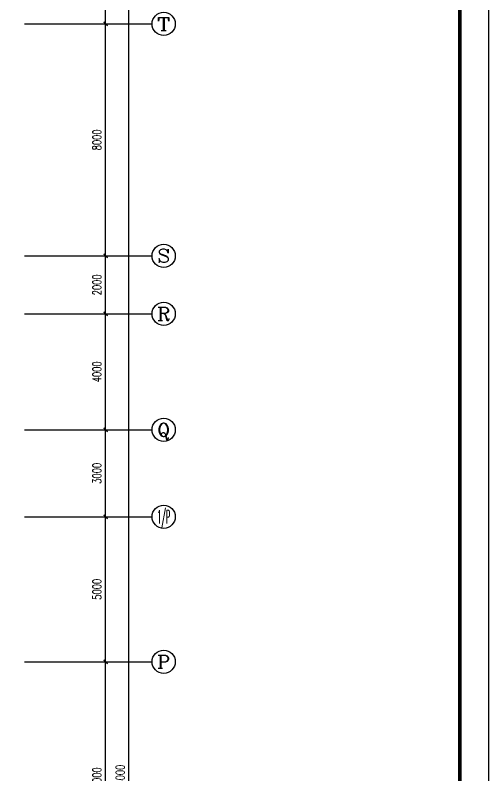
# Model space of a CAD drawing. Extents: x 190999 to 834799, y -200814 to 215286.
# Drawn here: x 818476 to 834799, y 101371 to 127604 of the extents above; entities that cross this region are included whole.
import ezdxf
from ezdxf.enums import TextEntityAlignment as Align

# ---------------------------------------------------------------- set-up
doc = ezdxf.new("R2010")
doc.units = 0
doc.header["$LTSCALE"] = 1000
doc.header["$MEASUREMENT"] = 0
for name, color, linetype in [('AXIS', 3, 'Continuous'), ('AXIS_TEXT', 7, 'Continuous'), ('图框', 189, 'Continuous')]:
    doc.layers.add(name, color=color, linetype=linetype)
doc.styles.add('_TCH_AXIS', font='COMPLEX', dxfattribs={"bigfont": 'GBCBIG'})
doc.styles.add('COMPLEX', font='COMPLEX')
doc.styles.add('DIM_FONT', font='SIMPLEX', dxfattribs={"width": 0.7, "bigfont": 'GBCBIG'})
doc.dimstyles.new('DIMN', dxfattribs={"dimtxt": 300, "dimasz": 100, "dimexe": 250, "dimexo": 300, "dimgap": 150, "dimtad": 1, "dimdec": 0, "dimzin": 0, "dimdsep": 46, "dimtxsty": 'DIM_FONT', "dimblk": 'ARCHTICK', "dimcen": 0.09, "dimclrt": 7, "dimazin": 2, "dimtfac": 1, "dimtdec": 0, "dimtix": 1, "dimtmove": 2, "dimatfit": 3, "dimfxl": 0, "dimtolj": 1, "dimtzin": 0, "dimarcsym": 0})

# ---------------------------------------------------------------- blocks, each defined once
blk = doc.blocks.new('TJAD_TK_A0')
at = {"layer": '图框'}
blk.add_line((2161.999779785468, 399.2972058231658), (972.9997797854694, 399.2972058231658), dxfattribs=at)
at = {"layer": '图框', "const_width": 1.2}
blk.add_lwpolyline([(2151.999779785468, -431.7027941768342), (2151.999779785468, 389.2972058231658), (997.9997797854685, 389.2972058231658), (997.9997797854685, -431.7027941768342)], close=True, dxfattribs=at)
blk = doc.blocks.new('_ArchTick')
at = {"const_width": 0.5}
blk.add_lwpolyline([(-0.7000000000000001, -0.7000000000000001), (0.7000000000000001, 0.7000000000000001)], dxfattribs=at)
blk = doc.blocks.new('*D562')
at = {"layer": 'AXIS', "color": 0, "lineweight": -2}
for p, q in [((820798.5377769042, 105303.6934300212), (821842.9788314621, 105303.6934300212)), ((821592.9788314621, 97303.69648177974), (821592.9788314621, 105303.6934300212)), ((820798.5377769042, 97303.69648177974), (821842.9788314621, 97303.69648177974))]:
    blk.add_line(p, q, dxfattribs=at)
at = {"layer": 'Defpoints', "color": 0}
for p in [(820498.5377769042, 105303.6934300212), (821592.9788314621, 105303.6934300212), (820498.5377769042, 97303.69648177974)]:
    blk.add_point(p, dxfattribs=at)
at = {"layer": 'AXIS', "color": 0, "lineweight": -2, "xscale": 100, "yscale": 100, "zscale": 100}
for p, rotation in [((821592.9788314621, 105303.6934300212), 90), ((821592.9788314621, 97303.69648177974), 270)]:
    blk.add_blockref('_ArchTick', p, dxfattribs=dict(at, rotation=rotation))
at = {"layer": 'AXIS', "color": 7, "insert": (821292.9788314621, 101303.6949559006), "char_height": 300, "attachment_point": 5, "rotation": 90, "style": 'DIM_FONT'}
blk.add_mtext('\\A1;8000', dxfattribs=at)
blk = doc.blocks.new('*D563')
at = {"layer": 'AXIS', "color": 0, "lineweight": -2}
for p, q in [((820798.5377769042, 110303.6964817788), (821842.9788314621, 110303.6964817788)), ((821592.9788314621, 105303.6934300212), (821592.9788314621, 110303.6964817788)), ((820798.5377769042, 105303.6934300212), (821842.9788314621, 105303.6934300212))]:
    blk.add_line(p, q, dxfattribs=at)
at = {"layer": 'Defpoints', "color": 0}
for p in [(820498.5377769042, 110303.6964817788), (821592.9788314621, 110303.6964817788), (820498.5377769042, 105303.6934300212)]:
    blk.add_point(p, dxfattribs=at)
at = {"layer": 'AXIS', "color": 0, "lineweight": -2, "xscale": 100, "yscale": 100, "zscale": 100}
for p, rotation in [((821592.9788314621, 110303.6964817788), 90), ((821592.9788314621, 105303.6934300212), 270)]:
    blk.add_blockref('_ArchTick', p, dxfattribs=dict(at, rotation=rotation))
at = {"layer": 'AXIS', "color": 7, "insert": (821292.9788314621, 107803.6949559002), "char_height": 300, "attachment_point": 5, "rotation": 90, "style": 'DIM_FONT'}
blk.add_mtext('\\A1;5000', dxfattribs=at)
blk = doc.blocks.new('*D564')
at = {"layer": 'AXIS', "color": 0, "lineweight": -2}
for p, q in [((820798.5377769042, 113303.6934300212), (821842.9788314621, 113303.6934300212)), ((821592.9788314621, 110303.6964817788), (821592.9788314621, 113303.6934300212)), ((820798.5377769042, 110303.6964817788), (821842.9788314621, 110303.6964817788))]:
    blk.add_line(p, q, dxfattribs=at)
at = {"layer": 'Defpoints', "color": 0}
for p in [(820498.5377769042, 113303.6934300212), (821592.9788314621, 113303.6934300212), (820498.5377769042, 110303.6964817788)]:
    blk.add_point(p, dxfattribs=at)
at = {"layer": 'AXIS', "color": 0, "lineweight": -2, "xscale": 100, "yscale": 100, "zscale": 100}
for p, rotation in [((821592.9788314621, 113303.6934300212), 90), ((821592.9788314621, 110303.6964817788), 270)]:
    blk.add_blockref('_ArchTick', p, dxfattribs=dict(at, rotation=rotation))
at = {"layer": 'AXIS', "color": 7, "insert": (821292.9788314621, 111803.6949559002), "char_height": 300, "attachment_point": 5, "rotation": 90, "style": 'DIM_FONT'}
blk.add_mtext('\\A1;3000', dxfattribs=at)
blk = doc.blocks.new('*D565')
at = {"layer": 'AXIS', "color": 0, "lineweight": -2}
for p, q in [((820798.5377769042, 117303.6934300213), (821842.9788314621, 117303.6934300213)), ((821592.9788314621, 113303.6934300212), (821592.9788314621, 117303.6934300213)), ((820798.5377769042, 113303.6934300212), (821842.9788314621, 113303.6934300212))]:
    blk.add_line(p, q, dxfattribs=at)
at = {"layer": 'Defpoints', "color": 0}
for p in [(820498.5377769042, 117303.6934300213), (821592.9788314621, 117303.6934300213), (820498.5377769042, 113303.6934300212)]:
    blk.add_point(p, dxfattribs=at)
at = {"layer": 'AXIS', "color": 0, "lineweight": -2, "xscale": 100, "yscale": 100, "zscale": 100}
for p, rotation in [((821592.9788314621, 117303.6934300213), 90), ((821592.9788314621, 113303.6934300212), 270)]:
    blk.add_blockref('_ArchTick', p, dxfattribs=dict(at, rotation=rotation))
at = {"layer": 'AXIS', "color": 7, "insert": (821292.9788314621, 115303.6934300214), "char_height": 300, "attachment_point": 5, "rotation": 90, "style": 'DIM_FONT'}
blk.add_mtext('\\A1;4000', dxfattribs=at)
blk = doc.blocks.new('*D566')
at = {"layer": 'AXIS', "color": 0, "lineweight": -2}
for p, q in [((820798.5377769042, 119303.6934300213), (821842.9788314621, 119303.6934300213)), ((821592.9788314621, 117303.6934300213), (821592.9788314621, 119303.6934300213)), ((820798.5377769042, 117303.6934300213), (821842.9788314621, 117303.6934300213))]:
    blk.add_line(p, q, dxfattribs=at)
at = {"layer": 'Defpoints', "color": 0}
for p in [(820498.5377769042, 119303.6934300213), (821592.9788314621, 119303.6934300213), (820498.5377769042, 117303.6934300213)]:
    blk.add_point(p, dxfattribs=at)
at = {"layer": 'AXIS', "color": 0, "lineweight": -2, "xscale": 100, "yscale": 100, "zscale": 100}
for p, rotation in [((821592.9788314621, 119303.6934300213), 90), ((821592.9788314621, 117303.6934300213), 270)]:
    blk.add_blockref('_ArchTick', p, dxfattribs=dict(at, rotation=rotation))
at = {"layer": 'AXIS', "color": 7, "insert": (821292.9788314621, 118303.6934300215), "char_height": 300, "attachment_point": 5, "rotation": 90, "style": 'DIM_FONT'}
blk.add_mtext('\\A1;2000', dxfattribs=at)
blk = doc.blocks.new('*D567')
at = {"layer": 'AXIS', "color": 0, "lineweight": -2}
for p, q in [((820798.5377769042, 127303.6934300216), (821842.9788314621, 127303.6934300216)), ((821592.9788314621, 119303.6934300213), (821592.9788314621, 127303.6934300216)), ((820798.5377769042, 119303.6934300213), (821842.9788314621, 119303.6934300213))]:
    blk.add_line(p, q, dxfattribs=at)
at = {"layer": 'Defpoints', "color": 0}
for p in [(820498.5377769042, 127303.6934300216), (821592.9788314621, 127303.6934300216), (820498.5377769042, 119303.6934300213)]:
    blk.add_point(p, dxfattribs=at)
at = {"layer": 'AXIS', "color": 0, "lineweight": -2, "xscale": 100, "yscale": 100, "zscale": 100}
for p, rotation in [((821592.9788314621, 127303.6934300216), 90), ((821592.9788314621, 119303.6934300213), 270)]:
    blk.add_blockref('_ArchTick', p, dxfattribs=dict(at, rotation=rotation))
at = {"layer": 'AXIS', "color": 7, "insert": (821292.9788314621, 123303.6934300216), "char_height": 300, "attachment_point": 5, "rotation": 90, "style": 'DIM_FONT'}
blk.add_mtext('\\A1;8000', dxfattribs=at)
blk = doc.blocks.new('*D568')
at = {"layer": 'AXIS', "color": 0, "lineweight": -2}
for p, q in [((820798.5377769042, 131303.6934300216), (821842.9788314621, 131303.6934300216)), ((821592.9788314621, 127303.6934300216), (821592.9788314621, 131303.6934300216)), ((820798.5377769042, 127303.6934300216), (821842.9788314621, 127303.6934300216))]:
    blk.add_line(p, q, dxfattribs=at)
at = {"layer": 'Defpoints', "color": 0}
for p in [(820498.5377769042, 131303.6934300216), (821592.9788314621, 131303.6934300216), (820498.5377769042, 127303.6934300216)]:
    blk.add_point(p, dxfattribs=at)
at = {"layer": 'AXIS', "color": 0, "lineweight": -2, "xscale": 100, "yscale": 100, "zscale": 100}
for p, rotation in [((821592.9788314621, 131303.6934300216), 90), ((821592.9788314621, 127303.6934300216), 270)]:
    blk.add_blockref('_ArchTick', p, dxfattribs=dict(at, rotation=rotation))
at = {"layer": 'AXIS', "color": 7, "insert": (821292.9788314621, 129303.6934300217), "char_height": 300, "attachment_point": 5, "rotation": 90, "style": 'DIM_FONT'}
blk.add_mtext('\\A1;4000', dxfattribs=at)
blk = doc.blocks.new('*D576')
at = {"layer": 'AXIS', "color": 0, "lineweight": -2}
for p, q in [((820798.5377769042, 145303.6934300216), (822642.9788314621, 145303.6934300216)), ((822392.9788314621, 57303.69648177939), (822392.9788314621, 145303.6934300216)), ((820798.5377769042, 57303.69648177939), (822642.9788314621, 57303.69648177939))]:
    blk.add_line(p, q, dxfattribs=at)
at = {"layer": 'Defpoints', "color": 0}
for p in [(820498.5377769042, 145303.6934300216), (822392.9788314621, 145303.6934300216), (820498.5377769042, 57303.69648177939)]:
    blk.add_point(p, dxfattribs=at)
at = {"layer": 'AXIS', "color": 0, "lineweight": -2, "xscale": 100, "yscale": 100, "zscale": 100}
for p, rotation in [((822392.9788314621, 145303.6934300216), 90), ((822392.9788314621, 57303.69648177939), 270)]:
    blk.add_blockref('_ArchTick', p, dxfattribs=dict(at, rotation=rotation))
at = {"layer": 'AXIS', "color": 7, "insert": (822092.9788314621, 101303.6949559006), "char_height": 300, "attachment_point": 5, "rotation": 90, "style": 'DIM_FONT'}
blk.add_mtext('\\A1;88000', dxfattribs=at)
blk = doc.blocks.new('_AXISO')
blk.add_circle((0, 0), 0.5)
at = {"layer": 'AXIS_TEXT', "style": 'COMPLEX', "width": 1.041666666666667}
blk.add_attdef('A', text='', height=0.56, dxfattribs=at).set_placement((-0.25, -0.28), (0.25, -0.28), align=Align.FIT)

msp = doc.modelspace()

# ---------------------------------------------------------------- linework, layer by layer
at = {"layer": 'AXIS'}
for p, q in [((818798.5377769042, 127303.6934300216), (823192.978831462, 127303.6934300216)), ((818798.5377769042, 119303.6934300213), (823192.978831462, 119303.6934300213)), ((818798.5377769042, 117303.6934300213), (823192.978831462, 117303.6934300213)), ((818798.5377769042, 113303.6934300212), (823192.978831462, 113303.6934300212)), ((818798.5377769042, 110303.6964817788), (823192.978831462, 110303.6964817788)), ((818798.5377769042, 105303.6934300212), (823192.978831462, 105303.6934300212))]:
    msp.add_line(p, q, dxfattribs=at)

# ---------------------------------------------------------------- block references
ref = msp.add_blockref('_AXISO', (823592.978831462, 127303.6934300216), dxfattribs=dict(at, xscale=800, yscale=800, zscale=800))
ref.add_attrib('A', 'T', dxfattribs={"layer": 'AXIS_TEXT', "height": 452.5483399593904, "style": '_TCH_AXIS', "width": 1.400000000000237}).set_placement((823366.7046614822, 127077.4192600419), (823819.2530014417, 127077.4192600419), align=Align.FIT)
ref = msp.add_blockref('_AXISO', (823592.978831462, 119303.6934300213), dxfattribs=dict(at, xscale=800, yscale=800, zscale=800))
ref.add_attrib('A', 'S', dxfattribs={"layer": 'AXIS_TEXT', "height": 452.5483399593904, "style": '_TCH_AXIS', "width": 1.500000000000253}).set_placement((823366.7046614822, 119077.4192600417), (823819.2530014417, 119077.4192600417), align=Align.FIT)
ref = msp.add_blockref('_AXISO', (823592.978831462, 117303.6934300213), dxfattribs=dict(at, xscale=800, yscale=800, zscale=800))
ref.add_attrib('A', 'R', dxfattribs={"layer": 'AXIS_TEXT', "height": 452.5483399593904, "style": '_TCH_AXIS', "width": 1.166666666666864}).set_placement((823366.7046614822, 117077.4192600417), (823819.2530014417, 117077.4192600417), align=Align.FIT)
ref = msp.add_blockref('_AXISO', (823592.978831462, 113303.6934300212), dxfattribs=dict(at, xscale=800, yscale=800, zscale=800))
ref.add_attrib('A', 'Q', dxfattribs={"layer": 'AXIS_TEXT', "height": 452.5483399593904, "style": '_TCH_AXIS', "width": 1.312500000000222}).set_placement((823366.7046614822, 113077.4192600416), (823819.2530014417, 113077.4192600416), align=Align.FIT)
ref = msp.add_blockref('_AXISO', (823592.978831462, 110303.6964817788), dxfattribs=dict(at, xscale=800, yscale=800, zscale=800))
ref.add_attrib('A', '1/P', dxfattribs={"layer": 'AXIS_TEXT', "height": 452.5483399593904, "style": '_TCH_AXIS', "width": 0.3888888888889546}).set_placement((823366.7046614822, 110077.4223117991), (823819.2530014417, 110077.4223117991), align=Align.FIT)
ref = msp.add_blockref('_AXISO', (823592.978831462, 105303.6934300212), dxfattribs=dict(at, xscale=800, yscale=800, zscale=800))
ref.add_attrib('A', 'P', dxfattribs={"layer": 'AXIS_TEXT', "height": 452.5483399593904, "style": '_TCH_AXIS', "width": 1.235294117647267}).set_placement((823366.7046614822, 105077.4192600416), (823819.2530014417, 105077.4192600416), align=Align.FIT)
at = {"layer": '图框', "xscale": 100, "yscale": 100, "zscale": 100, "rotation": 270}
msp.add_blockref('TJAD_TK_A0', (794868.8171945872, 253186.4624598452), dxfattribs=at)

# ---------------------------------------------------------------- dimensions: what is measured, and where the dimension line sits
at = {"layer": 'AXIS'}
for p1, p2, distance, picture, middle in [((820498.5377769042, 57303.69648177939), (820498.5377769042, 145303.6934300216), -1894.4410545579158, '*D576', (822092.9788314621, 101303.6949559006)), ((820498.5377769042, 127303.6934300216), (820498.5377769042, 131303.6934300216), -1094.4410545579158, '*D568', (821292.9788314621, 129303.6934300217)), ((820498.5377769042, 119303.6934300213), (820498.5377769042, 127303.6934300216), -1094.4410545579158, '*D567', (821292.9788314621, 123303.6934300216)), ((820498.5377769042, 117303.6934300213), (820498.5377769042, 119303.6934300213), -1094.4410545579158, '*D566', (821292.9788314621, 118303.6934300215)), ((820498.5377769042, 113303.6934300212), (820498.5377769042, 117303.6934300213), -1094.4410545579158, '*D565', (821292.9788314621, 115303.6934300214)), ((820498.5377769042, 110303.6964817788), (820498.5377769042, 113303.6934300212), -1094.4410545579158, '*D564', (821292.9788314621, 111803.6949559002)), ((820498.5377769042, 105303.6934300212), (820498.5377769042, 110303.6964817788), -1094.4410545579158, '*D563', (821292.9788314621, 107803.6949559002)), ((820498.5377769042, 97303.69648177974), (820498.5377769042, 105303.6934300212), -1094.4410545579158, '*D562', (821292.9788314621, 101303.6949559006))]:
    dim = msp.add_aligned_dim(p1=p1, p2=p2, distance=distance, dimstyle='DIMN', dxfattribs=at)
    dim.commit()
    dim.dimension.update_dxf_attribs({"geometry": picture, "text_midpoint": middle})

doc.saveas('drawing.dxf')
